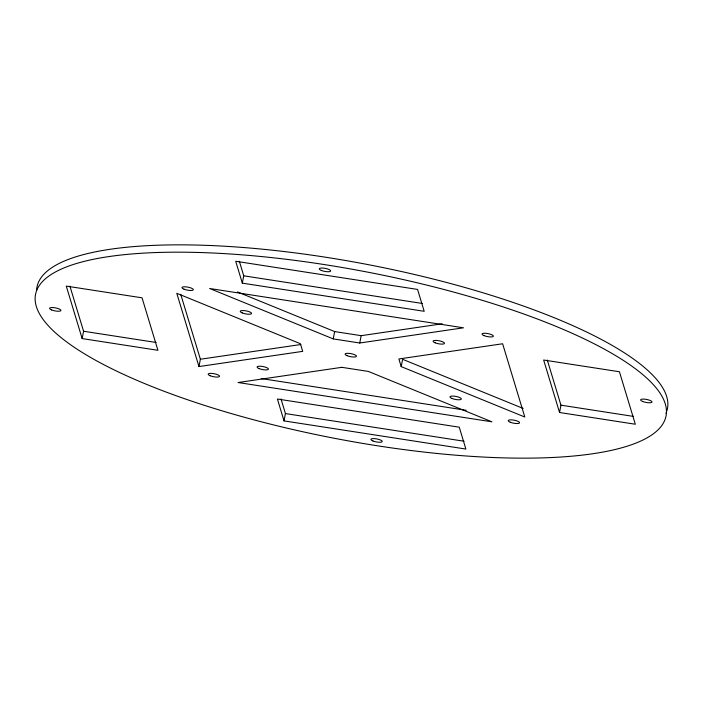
<?xml version="1.0" encoding="UTF-8"?>
<svg xmlns="http://www.w3.org/2000/svg" width="703" height="703" viewBox="0 0 703 703"><rect width="100%" height="100%" fill="white"/><g stroke="black" fill="none" stroke-linecap="round" stroke-linejoin="round"><path stroke-width="1.05" d="M82.154 338.574L66.275 286.095L142.05 297.826L157.929 350.305L82.154 338.574L83.569 331.245L69.905 286.112M198.967 366.562L176.796 293.309L300.383 343.705L302.703 351.359L198.967 366.562L200.373 359.233L180.741 294.355M242.324 283.142L235.707 261.27L417.573 289.434L424.19 311.297L242.324 283.142L243.739 275.813L239.328 261.235M284.021 420.895L277.404 399.023L459.261 427.187L465.878 449.059L284.021 420.895L285.427 413.566L281.015 398.988M333.231 338.899L209.643 288.494L463.488 327.809L359.751 343.002L333.231 338.899L334.646 331.57L237.394 291.912M359.751 343.002L361.166 335.674L442.205 323.802M401.202 366.615L398.891 358.961L502.627 343.767L524.798 417.02L401.202 366.615L402.617 359.295L523.164 408.452M559.544 412.503L543.656 360.024L619.431 371.755L635.319 424.234L559.544 412.503L560.95 405.174L547.294 360.041M200.373 359.233L300.866 344.514M243.739 275.813L422.354 303.468M334.646 331.57L361.166 335.674M83.569 331.245L156.092 342.475M560.95 405.174L633.482 416.404M261.208 378.548L466.238 410.306M285.427 413.566L464.042 441.22M666.664 411.554A321.051 84.72 10.9 0 1 665.987 413.302M36.565 290.48A321.051 84.72 10.9 0 1 366.026 264.223A321.051 84.72 10.9 0 1 666.945 410.666M341.834 367.326L238.097 382.52L491.942 421.826L368.354 371.43L341.834 367.326M451.994 398.469A5.8 1.529 10.9 0 0 461.282 399.207A5.8 1.529 10.9 0 0 453.716 396.114A5.8 1.529 10.9 0 0 451.994 398.469M51.6 309.935A5.8 1.529 10.9 0 0 60.889 310.673A5.8 1.529 10.9 0 0 53.323 307.589A5.8 1.529 10.9 0 0 51.6 309.935M321.315 270.427A5.8 1.529 10.9 0 0 330.603 271.165A5.8 1.529 10.9 0 0 323.037 268.071A5.8 1.529 10.9 0 0 321.315 270.427M242.254 312.932A5.8 1.529 10.9 0 0 251.542 313.67A5.8 1.529 10.9 0 0 243.976 310.585A5.8 1.529 10.9 0 0 242.254 312.932M510.255 422.231A5.8 1.529 10.9 0 0 519.543 422.96A5.8 1.529 10.9 0 0 511.977 419.876A5.8 1.529 10.9 0 0 510.255 422.231M259.099 368.592A5.8 1.529 10.9 0 0 268.388 369.33A5.8 1.529 10.9 0 0 260.822 366.245A5.8 1.529 10.9 0 0 259.099 368.592M484.051 335.639A5.8 1.529 10.9 0 0 493.339 336.377A5.8 1.529 10.9 0 0 485.773 333.292A5.8 1.529 10.9 0 0 484.051 335.639M210.206 375.762A5.8 1.529 10.9 0 0 219.485 376.5A5.8 1.529 10.9 0 0 211.919 373.407A5.8 1.529 10.9 0 0 210.206 375.762M435.148 342.809A5.8 1.529 10.9 0 0 444.437 343.547A5.8 1.529 10.9 0 0 436.871 340.454A5.8 1.529 10.9 0 0 435.148 342.809M642.647 401.466A5.8 1.529 10.9 0 0 651.936 402.204A5.8 1.529 10.9 0 0 644.37 399.119A5.8 1.529 10.9 0 0 642.647 401.466M184.001 289.179A5.8 1.529 10.9 0 0 193.281 289.917A5.8 1.529 10.9 0 0 185.715 286.824A5.8 1.529 10.9 0 0 184.001 289.179M372.933 440.974A5.8 1.529 10.9 0 0 382.221 441.712A5.8 1.529 10.9 0 0 374.655 438.628A5.8 1.529 10.9 0 0 372.933 440.974M347.124 355.7A5.8 1.529 10.9 0 0 356.412 356.439A5.8 1.529 10.9 0 0 348.846 353.354A5.8 1.529 10.9 0 0 347.124 355.7M172.525 394.418A321.051 84.72 10.9 0 0 665.539 417.995A321.051 84.72 10.9 0 0 214.318 253.08A321.051 84.72 10.9 0 0 172.525 394.418"/></g></svg>
